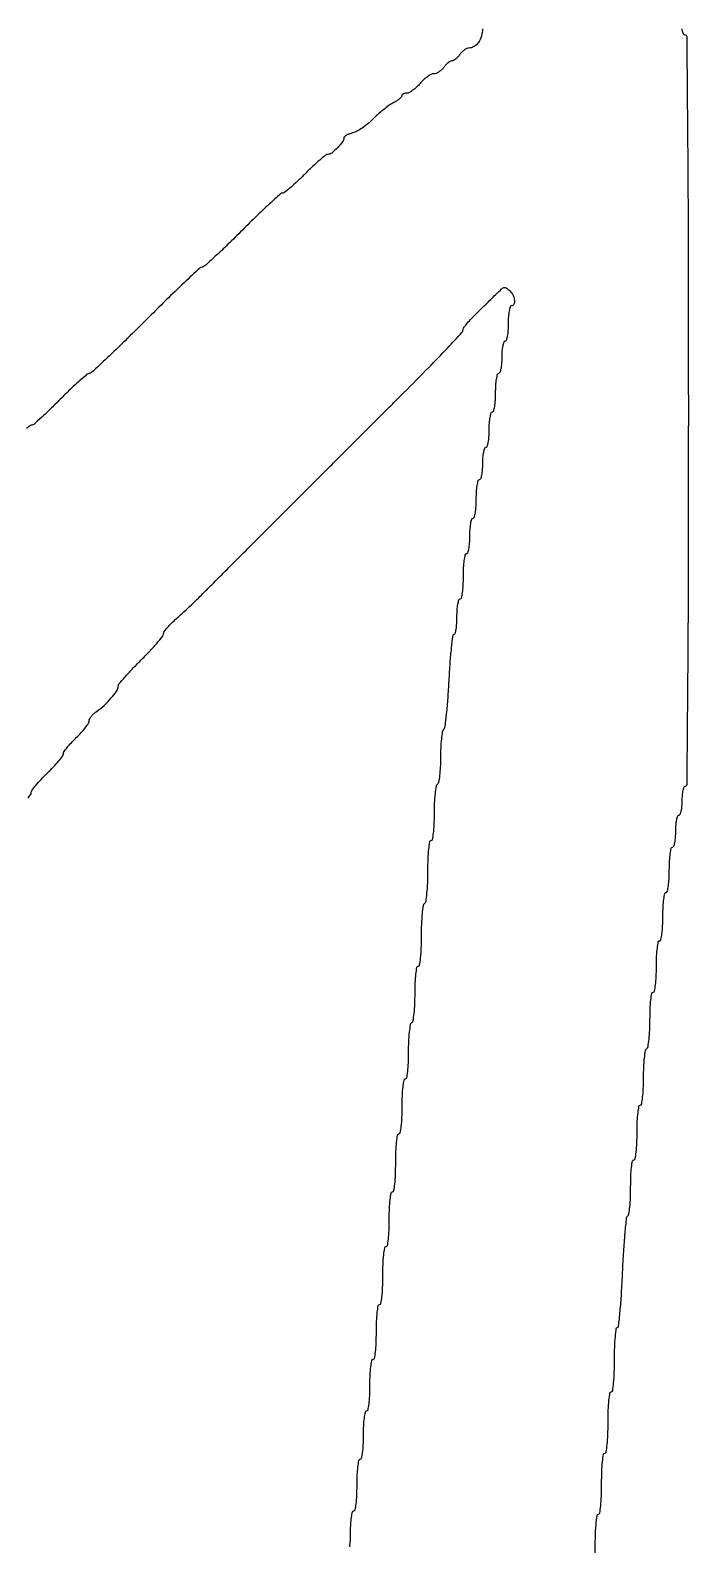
# Model space of a CAD drawing. Extents: x 70 to 555, y 312 to 2125.
# Drawn here: x 350.7 to 555, y 748 to 1218.5 of the extents above; entities that cross this region are included whole.
import ezdxf

# ---------------------------------------------------------------- set-up
doc = ezdxf.new("R2010")
doc.units = 0

msp = doc.modelspace()

# ---------------------------------------------------------------- linework, layer by layer
for points in [[(70.501704, 1801.502568, 0.000006), (70.250428, 1655.875, 0.000318)], [(70.05715, 1476.631078, 0.000111), (70, 1218.5, 0.000111), (70.05715, 960.368922, 0.000318), (70.250428, 781.125, 0.000006), (70.501704, 635.497432, 0.413705)], [(349.971875, 980.199789, 0.022555), (350.800502, 981.288544, 0.152529), (351, 981.927295, -0.16121), (351.231354, 982.626199, -0.012371), (352.46875, 984.207205, -0.015966), (354.084703, 986.046864, -0.011468), (356, 988, 0.010909), (357.915379, 989.948855, 0.015322), (359.53125, 991.775396, 0.011526), (360.775245, 993.343713, 0.163312), (361, 994.013477, -0.154405), (361.203655, 994.657238, -0.015821), (362.175, 995.949889, -0.018553), (363.468004, 997.444623, -0.013782), (365, 999, 0.01632), (366.531741, 1000.570986, 0.021127), (367.825, 1002.113066, 0.019418), (368.779519, 1003.459227, 0.145502), (369, 1004.20084, -0.117097), (369.148271, 1004.825269, -0.044407), (369.623493, 1005.59171, -0.040916), (370.310399, 1006.366158, -0.039391), (371.122529, 1007.029241, 0.03279), (373.594773, 1008.994011, 0.030558), (375.851624, 1011.309283, 0.029558), (377.549097, 1013.531, 0.149429), (378, 1015.006067, -0.175259), (378.244195, 1015.681339, -0.006305), (380.05625, 1017.804108, -0.01092), (382.317716, 1020.27563, -0.007364), (385, 1023, 0.008447), (387.685271, 1025.739249, 0.012201), (389.95729, 1028.256931, 0.007952), (391.753304, 1030.416049, 0.162009), (392.046094, 1031.201726, -0.147671), (392.284725, 1031.901346, -0.019682), (393.253877, 1033.146757, -0.021382), (394.557548, 1034.564778, -0.016476), (396.092966, 1036, 0.006113), (397.927176, 1037.644641, 0.003277), (400.153184, 1039.717305, 0.003262), (402.396822, 1041.861844, 0.005099), (404.296872, 1043.739762, -0.000658), (406.62304, 1046.080035, -0.000146), (410.608484, 1050.076762, -0.000152), (415.215507, 1054.691322, -0.000147), (419.880945, 1059.358818, 0.000004), (429.195084, 1068.671758, 0.000014), (435.261833, 1074.738167, 0.000014), (441.328242, 1080.804916, 0.000004), (450.641182, 1090.119055, -0.000047), (455.328629, 1094.806292, -0.000048), (460.003052, 1099.478722, -0.000047), (464.075805, 1103.5482, -0.000194), (466.531945, 1106, 0.002419), (474.370304, 1113.89444, 0.005635), (480.145306, 1119.901252, 0.002247), (484.639366, 1124.725675, 0.188213), (485.001123, 1125.649061, -0.14819), (485.145873, 1126.124466, -0.016835), (485.809399, 1127.04712, -0.019191), (486.698298, 1128.112136, -0.0145), (487.751123, 1129.213476, 0.000176), (489.052874, 1130.499367, 0.000085), (490.720642, 1132.148533, 0.000084), (492.459335, 1133.868992, 0.00012), (494, 1135.394745, -0.003465), (496.817279, 1138.147668, -0.098937), (497.669091, 1138.693272, -0.2592), (498.388681, 1138.59569, -0.035859), (499.571429, 1137.571429, -0.084347), (500.524348, 1136.228429, -0.089067), (500.957258, 1134.671134, -0.133306), (500.750512, 1133.477976, -0.291395), (500, 1133, 0.332234), (499.608967, 1132.707933, 0.026982), (499.29375, 1131.384375, 0.027868), (499.072146, 1129.60834, 0.017105), (499, 1127.5, -0.017105), (498.927854, 1125.39166, -0.027868), (498.70625, 1123.615625, -0.026982), (498.391033, 1122.292067, -0.332234), (498, 1122, 0.322437), (497.610183, 1121.719449, 0.031449), (497.29375, 1120.53125, 0.03053), (497.072205, 1118.916554, 0.01883), (497, 1117, -0.01883), (496.927795, 1115.083446, -0.03053), (496.70625, 1113.46875, -0.031449), (496.389817, 1112.280551, -0.322437), (496, 1112, 0.339565), (495.604992, 1111.696775, 0.024068), (495.291667, 1110.25, 0.025878), (495.071434, 1108.316313, 0.015416), (495, 1106, -0.015416), (494.928566, 1103.683687, -0.025878), (494.708333, 1101.75, -0.024068), (494.395008, 1100.303225, -0.339565), (494, 1100, 0.332234), (493.608967, 1099.707933, 0.026982), (493.29375, 1098.384375, 0.027868), (493.072146, 1096.60834, 0.017105), (493, 1094.5, -0.017105), (492.927854, 1092.39166, -0.027868), (492.70625, 1090.615625, -0.026982), (492.391033, 1089.292067, -0.332234), (492, 1089, 0.322437), (491.610183, 1088.719449, 0.031449), (491.29375, 1087.53125, 0.03053), (491.072205, 1085.916554, 0.01883), (491, 1084, -0.01883), (490.927795, 1082.083446, -0.03053), (490.70625, 1080.46875, -0.031449), (490.389817, 1079.280551, -0.322437), (490, 1079, 0.339565), (489.604992, 1078.696775, 0.024068), (489.291667, 1077.25, 0.025878), (489.071434, 1075.316313, 0.015416), (489, 1073, -0.015416), (488.928566, 1070.683687, -0.025878), (488.708333, 1068.75, -0.024068), (488.395008, 1067.303225, -0.339565), (488, 1067, 0.332234), (487.608967, 1066.707933, 0.026982), (487.29375, 1065.384375, 0.027868), (487.072146, 1063.60834, 0.017105), (487, 1061.5, -0.017105), (486.927854, 1059.39166, -0.027868), (486.70625, 1057.615625, -0.026982), (486.391033, 1056.292067, -0.332234), (486, 1056, 0.350432), (485.594567, 1055.676067, 0.020168), (485.285714, 1054, 0.022889), (485.069433, 1051.756986, 0.01259), (485, 1049, -0.01259), (484.930567, 1046.243014, -0.022889), (484.714286, 1044, -0.020168), (484.405433, 1042.323933, -0.350432), (484, 1042, 0.332234), (483.608967, 1041.707933, 0.026982), (483.29375, 1040.384375, 0.027868), (483.072146, 1038.60834, 0.017105), (483, 1036.5, -0.014689), (482.938043, 1034.391497, -0.024078), (482.747479, 1032.615625, -0.020917), (482.478184, 1031.26548, -0.345907), (482.140354, 1031, 0.378419), (481.777545, 1030.679519, 0.003467), (481.323982, 1026.814063, 0.009341), (480.903328, 1022.213832, 0.00564), (480.568377, 1016.75, -0.00575), (480.228169, 1011.220398, -0.008639), (479.792687, 1006.406875, -0.004325), (479.32113, 1002.365354, -0.163661), (478.928023, 1001.55, 0.156178), (478.562492, 1000.819295, 0.011904), (478.272607, 998.605149, 0.01546), (478.067592, 995.893441, 0.011136), (478, 992.859017, -0.012055), (477.927397, 989.848191, -0.017713), (477.70625, 987.2104, -0.013191), (477.394751, 985.083841, -0.214553), (477, 984.5, 0.218668), (476.604297, 983.904719, 0.011541), (476.29375, 981.583975, 0.016428), (476.072543, 978.720183, 0.01106), (476, 975.440983, -0.009924), (475.932649, 972.04813, -0.019558), (475.720383, 969.360246, -0.015837), (475.417036, 967.34755, -0.362066), (475, 967, 0.368182), (474.576531, 966.639273, 0.013538), (474.27648, 964.389754, 0.017744), (474.066269, 961.39355, 0.00864), (474, 957.559017, -0.009825), (473.927807, 953.885615, -0.014948), (473.707154, 950.701799, -0.009784), (473.398282, 948.110938, -0.223356), (473, 947.5, 0.223356), (472.601718, 946.889062, 0.009784), (472.292846, 944.298201, 0.014948), (472.072193, 941.114385, 0.009825), (472, 937.440983, -0.00864), (471.933731, 933.60645, -0.017744), (471.72352, 930.610246, -0.013538), (471.423469, 928.360727, -0.368182), (471, 928, 0.362066), (470.582964, 927.65245, 0.015837), (470.279617, 925.639754, 0.019558), (470.067351, 922.95187, 0.009924), (470, 919.559017, -0.01106), (469.927457, 916.279817, -0.016428), (469.70625, 913.416025, -0.011541), (469.395703, 911.095281, -0.218668), (469, 910.5, 0.218668), (468.604297, 909.904719, 0.011541), (468.29375, 907.583975, 0.016428), (468.072543, 904.720183, 0.01106), (468, 901.440983, -0.009924), (467.932649, 898.04813, -0.019558), (467.720383, 895.360246, -0.015837), (467.417036, 893.34755, -0.362066), (467, 893, 0.362465), (466.582553, 892.651608, 0.015687), (466.279412, 890.625, 0.019442), (466.06728, 887.918912, 0.009838), (466, 884.5, -0.009838), (465.93272, 881.081088, -0.019442), (465.720588, 878.375, -0.015687), (465.417447, 876.348392, -0.362465), (465, 876, 0.365646), (464.579235, 875.64481, 0.014491), (464.277778, 873.5, 0.018502), (464.066717, 870.639727, 0.009164), (464, 867, -0.009164), (463.933283, 863.360273, -0.018502), (463.722222, 860.5, -0.014491), (463.420765, 858.35519, -0.365646), (463, 858, 0.362465), (462.582553, 857.651608, 0.015687), (462.279412, 855.625, 0.019442), (462.06728, 852.918912, 0.009838), (462, 849.5, -0.009838), (461.93272, 846.081088, -0.019442), (461.720588, 843.375, -0.015687), (461.417447, 841.348392, -0.362465), (461, 841, 0.365646), (460.579235, 840.64481, 0.014491), (460.277778, 838.5, 0.018502), (460.066717, 835.639727, 0.009164), (460, 832, -0.009164), (459.933283, 828.360273, -0.018502), (459.722222, 825.5, -0.014491), (459.420765, 823.35519, -0.365646), (459, 823, 0.362465), (458.582553, 822.651608, 0.015687), (458.279412, 820.625, 0.019442), (458.06728, 817.918912, 0.009838), (458, 814.5, -0.009838), (457.93272, 811.081088, -0.019442), (457.720588, 808.375, -0.015687), (457.417447, 806.348392, -0.362465), (457, 806, 0.358912), (456.586179, 805.659026, 0.01702), (456.28125, 803.75, 0.020476), (456.067911, 801.198174, 0.010616), (456, 798, -0.010616), (455.932089, 794.801826, -0.020476), (455.71875, 792.25, -0.01702), (455.413821, 790.340974, -0.358912), (455, 790, 0.354925), (454.590162, 789.667147, 0.018508), (454.283333, 787.875, 0.02162), (454.068623, 785.477527, 0.011522), (454, 782.5, -0.011522), (453.931377, 779.522473, -0.02162), (453.716667, 777.125, -0.018508), (453.409838, 775.332853, -0.354925), (453, 775, 0.358912), (452.586179, 774.659026, 0.01702), (452.28125, 772.75, 0.020476), (452.067911, 770.198174, 0.010616), (452, 767, -0.010616), (451.932089, 763.801826, -0.020476), (451.71875, 761.25, -0.01702), (451.413821, 759.340974, -0.358912), (451, 759, 0.345347), (450.599474, 758.685898, 0.022017), (450.288462, 757.125, 0.024301), (450.070361, 755.036573, 0.013867), (450, 752.5, -0.012716), (449.936615, 750.007994, -0.020934), (449.74147, 747.909375, -0.016252)], [(554.491634, 1221.487134, 0.000143), (554.747845, 1250.25, 0.001589)], [(526, 746, -0.006475), (526.064309, 750.96574, -0.014311), (526.270833, 754.75, -0.00943), (526.563953, 757.613708, -0.379241), (527, 758, 0.368504), (527.423816, 758.361438, 0.013417), (527.723684, 760.625, 0.017647), (527.933788, 763.639392, 0.008575), (528, 767.5, -0.008575), (528.066212, 771.360608, -0.017647), (528.276316, 774.375, -0.013417), (528.576184, 776.638562, -0.368504), (529, 777, 0.368504), (529.423816, 777.361438, 0.013417), (529.723684, 779.625, 0.017647), (529.933788, 782.639392, 0.008575), (530, 786.5, -0.008575), (530.066212, 790.360608, -0.017647), (530.276316, 793.375, -0.013417), (530.576184, 795.638562, -0.368504), (531, 796, 0.371083), (531.426633, 796.367196, 0.012451), (531.725, 798.75, 0.016864), (531.934243, 801.918453, 0.008055), (532, 806, -0.008305), (532.06369, 809.834227, -0.013775), (532.260105, 813.0625, -0.007388), (532.53147, 815.68545, -0.380098), (532.885465, 816, 0.383764), (533.258046, 816.335355, 0.002604), (533.725142, 820.997301, 0.008079), (534.157103, 826.489094, 0.004869), (534.500518, 833.01209, -0.004728), (534.844058, 839.572683, -0.00748), (535.275743, 845.187538, -0.002673), (535.741819, 849.975528, -0.232783), (536.115053, 850.571107, 0.223911), (536.466402, 851.1113, 0.009492), (536.740047, 853.436913, 0.014745), (536.935872, 856.284753, 0.009792), (537, 859.559017, -0.009924), (537.067351, 862.95187, -0.019558), (537.279617, 865.639754, -0.015837), (537.582964, 867.65245, -0.362066), (538, 868, 0.362465), (538.417447, 868.348392, 0.015687), (538.720588, 870.375, 0.019442), (538.93272, 873.081088, 0.009838), (539, 876.5, -0.009838), (539.06728, 879.918912, -0.019442), (539.279412, 882.625, -0.015687), (539.582553, 884.651608, -0.362465), (540, 885, 0.362066), (540.417036, 885.34755, 0.015837), (540.720383, 887.360246, 0.019558), (540.932649, 890.04813, 0.009924), (541, 893.440983, -0.01106), (541.072543, 896.720183, -0.016428), (541.29375, 899.583975, -0.011541), (541.604297, 901.904719, -0.218668), (542, 902.5, 0.218668), (542.395703, 903.095281, 0.011541), (542.70625, 905.416025, 0.016428), (542.927457, 908.279817, 0.01106), (543, 911.559017, -0.009924), (543.067351, 914.95187, -0.019558), (543.279617, 917.639754, -0.015837), (543.582964, 919.65245, -0.362066), (544, 920, 0.358912), (544.413821, 920.340974, 0.01702), (544.71875, 922.25, 0.020476), (544.932089, 924.801826, 0.010616), (545, 928, -0.010616), (545.067911, 931.198174, -0.020476), (545.28125, 933.75, -0.01702), (545.586179, 935.659026, -0.358912), (546, 936, 0.354925), (546.409838, 936.332853, 0.018508), (546.716667, 938.125, 0.02162), (546.931377, 940.522473, 0.011522), (547, 943.5, -0.011522), (547.068623, 946.477527, -0.02162), (547.283333, 948.875, -0.018508), (547.590162, 950.667147, -0.354925), (548, 951, 0.350432), (548.405433, 951.323933, 0.020168), (548.714286, 953, 0.022889), (548.930567, 955.243014, 0.01259), (549, 958, -0.01259), (549.069433, 960.756986, -0.022889), (549.285714, 963, -0.020168), (549.594567, 964.676067, -0.350432), (550, 965, 0.322437), (550.389817, 965.280551, 0.031449), (550.70625, 966.46875, 0.03053), (550.927795, 968.083446, 0.01883), (551, 970, -0.01883), (551.072205, 971.916554, -0.03053), (551.29375, 973.53125, -0.031449), (551.610183, 974.719449, -0.322437), (552, 975, 0.31052), (552.388512, 975.267028, 0.036969), (552.70625, 976.321875, 0.033738), (552.927717, 977.775243, 0.020945), (553, 979.5, -0.020945), (553.072283, 981.224757, -0.033738), (553.29375, 982.678125, -0.036969), (553.611488, 983.732972, -0.31052), (554, 984, 0.411535), (554.491669, 984.487189, 0.000142), (554.747854, 1013.375, 0.001582), (554.942246, 1049.249313, 0.000563), (555, 1100.5, 0.000563), (554.942246, 1151.750687, 0.001582), (554.747854, 1187.625, 0.000142), (554.491669, 1216.512811, 0.411535), (554, 1217, -0.191087), (553.618118, 1217.151477, -0.088204), (553.29375, 1217.5875, -0.068025), (553.073693, 1218.234582, -0.048028), (553, 1219, -0.048028)], [(491, 1219, -0.068828), (490.683749, 1216.713472, -0.08438), (489.760129, 1214.767955, -0.09911), (488.392238, 1213.46361, -0.141954), (486.792188, 1213, 0.111748), (486.17221, 1212.859685, 0.044135), (485.414832, 1212.4125, 0.040854), (484.651394, 1211.765233, 0.040366), (484, 1211, -0.031954), (483.370316, 1210.234581, -0.035955), (482.670999, 1209.5875, -0.038722), (482.004653, 1209.13423, -0.13072), (481.5, 1209, 0.13072), (480.995347, 1208.86577, 0.038722), (480.329001, 1208.4125, 0.035955), (479.629684, 1207.765419, 0.031954), (479, 1207, -0.049815), (478.323382, 1206.234851, -0.044745), (477.485388, 1205.5875, -0.047439), (476.62003, 1205.144099, -0.09496), (475.868134, 1205, 0.120116), (475.048223, 1204.800147, 0.035121), (473.932804, 1204.11875, 0.033079), (472.744096, 1203.148147, 0.030115), (471.653454, 1202, -0.027955), (470.572119, 1200.851766, -0.031639), (469.411054, 1199.88125, -0.033337), (468.33371, 1199.196267, -0.125575), (467.56456, 1199, 0.051144), (466.965907, 1198.938604, 0.071084), (466.45959, 1198.755888, 0.091153), (466.119202, 1198.48618, 0.181694), (466, 1198.16898, -0.193066), (465.83672, 1197.761879, -0.030557), (465.192187, 1197.165246, -0.030119), (464.303134, 1196.523118, -0.022236), (463.25, 1195.91898, 0.035488), (461.951326, 1195.127563, 0.013944), (460.276918, 1193.864844, 0.01372), (458.535762, 1192.393932, 0.016657), (456.990572, 1190.918788, -0.025871), (455.44572, 1189.497421, -0.023205), (453.706995, 1188.187504, -0.02389), (452.035013, 1187.158978, -0.064542), (450.740572, 1186.649736, 0.026691), (449.690928, 1186.325878, 0.03816), (448.805043, 1185.920742, 0.042781), (448.174626, 1185.497984, 0.227446), (448, 1185.133958, -0.162608), (447.590102, 1183.906899, -0.02991), (446.022209, 1182.062678, -0.029488), (444.250513, 1180.420609, -0.173841), (443.077325, 1180, 0.168114), (442.365072, 1179.753555, 0.009244), (440.508276, 1178.2375, 0.01349), (438.342631, 1176.298718, 0.009389), (436, 1174, -0.008515), (433.665377, 1171.701117, -0.012405), (431.524449, 1169.7625, -0.00795), (429.688325, 1168.231151, -0.171461), (429.034078, 1168, 0.185296), (428.332322, 1167.730688, 0.002593), (424.914294, 1164.621875, 0.006835), (420.982337, 1160.907768, 0.004399), (416.521218, 1156.5, -0.004337), (412.061183, 1152.092206, -0.006746), (408.13263, 1148.378125, -0.002527), (404.716184, 1145.266124, -0.185522), (404.023639, 1145, 0.189875), (403.314664, 1144.720698, 0.001296), (398.44262, 1140.153125, 0.004795), (392.896309, 1134.825019, 0.003018), (386.514902, 1128.5, -0.003061), (380.132422, 1122.175007, -0.00486), (374.58273, 1116.846875, -0.00133), (369.709562, 1112.282841, -0.189727), (368.991003, 1112, 0.178728), (368.312794, 1111.749571, 0.004925), (365.905814, 1109.65, 0.009563), (363.110931, 1107.065735, 0.006347), (360, 1104, -0.004924), (356.906319, 1100.93387, -0.00759), (354.165309, 1098.35, -0.003168), (351.789666, 1096.205187, -0.184047), (351.251118, 1096, 0.154383), (350.755958, 1095.843378, 0.010881), (349.571788, 1094.971875, 0.014566)]]:
    msp.add_lwpolyline(points, format="xyb")

doc.saveas('drawing.dxf')
